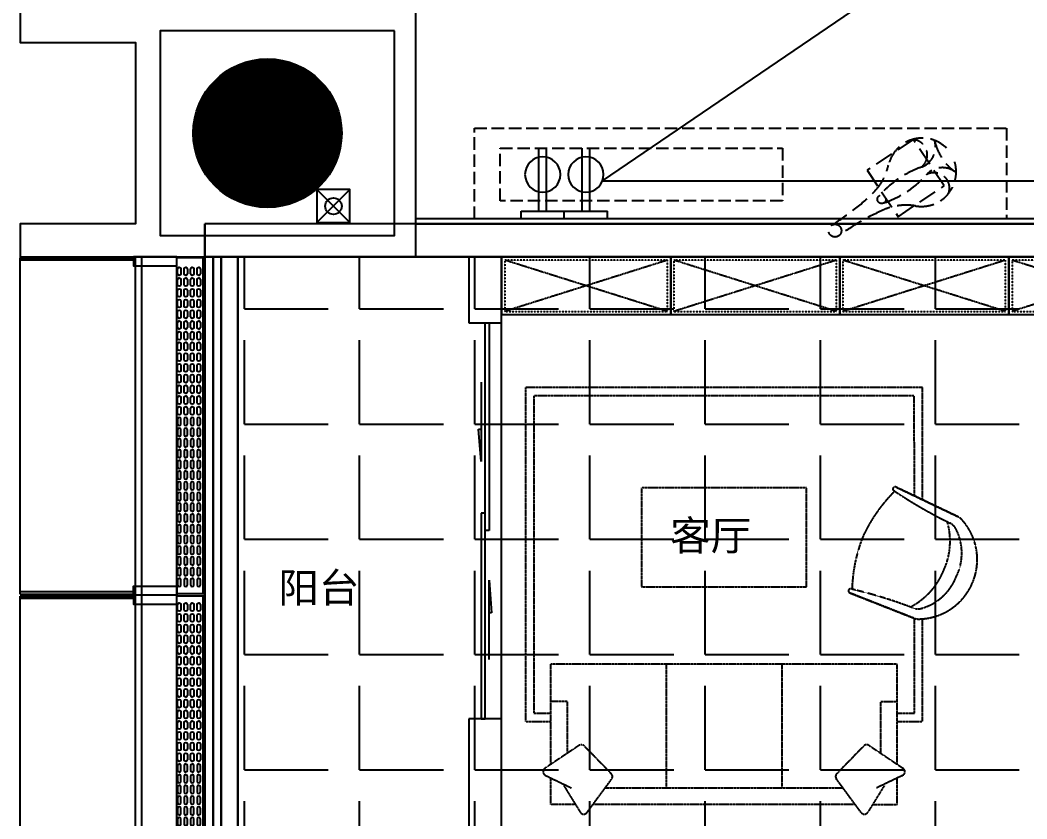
# Model space of a CAD drawing. Extents: x -284868 to 304789, y -137694 to 137894.
# Drawn here: x 56470 to 62575, y 8602 to 13442 of the extents above; entities that cross this region are included whole.
import ezdxf
from ezdxf.enums import TextEntityAlignment as Align

# ---------------------------------------------------------------- set-up
doc = ezdxf.new("R2010")
doc.units = 0
for name, pattern in [('AX-COMP140B-Fur$0$AX-COMP140B-Fur$0$DASH', [0.35, 0.25, -0.1]), ('D-105T-4P家具$0$DASH', [0.35, 0.25, -0.1]), ('DASH', [0.35, 0.25, -0.1])]:
    doc.linetypes.add(name, pattern=pattern)
doc.layers.get('0').update_dxf_attribs({"linetype": 'CONTINUOUS'})
for name, color, linetype in [('0-墙', 4, 'CONTINUOUS'), ('0-底图', 251, 'CONTINUOUS'), ('0-建筑外轮廓', 8, 'CONTINUOUS'), ('0-建筑柱体', 251, 'CONTINUOUS'), ('0-消防栓(给排水)', 9, 'CONTINUOUS'), ('0-窗', 11, 'CONTINUOUS'), ('0-非设计区域', 251, 'CONTINUOUS'), ('EM-插座', 240, 'CONTINUOUS'), ('F-地漏', 8, 'CONTINUOUS'), ('P-完成面', 42, 'CONTINUOUS'), ('P-平面家具', 3, 'CONTINUOUS'), ('P-平面栏杆', 3, 'CONTINUOUS'), ('WIRE-照明', 130, 'CONTINUOUS')]:
    doc.layers.add(name, color=color, linetype=linetype)
doc.styles.add('20091229Typical Floor GP$0$宋体', font='', dxfattribs={"height": 2.5})
doc.styles.add('_TCH_DYN', font='')
doc.styles.get('20091229Typical Floor GP$0$宋体').set_extended_font_data('SimSun')
doc.styles.get('_TCH_DYN').set_extended_font_data('SimSun')

# ---------------------------------------------------------------- blocks, each defined once
blk = doc.blocks.new('1010111110000000001000000011D-105T-4P家具$0$三人沙发202')
at = {"linetype": 'D-105T-4P家具$0$DASH'}
for p, q in [((-2350.1, 2287.1), (-2426.3, 2128.3)), ((-2168.9, 2084.2), (-2307.4, 2291.1)), ((-1901.3, 2154), (-1901.3, 2254)), ((-2412.4, 2175.3), (-2573, 2076.1)), ((-2575.4, 2035.3), (-2372.9, 1886)), ((-2339.9, 1887.7), (-2171.6, 2051.4)), ((-1676.3, 1554), (-2426.3, 1554)), ((-1676.3, 854), (-2426.3, 854)), ((-2575.4, 372.7), (-2372.9, 522)), ((-2339.9, 520.3), (-2171.6, 356.6)), ((-1245, 439.1), (-1396.8, 53.9)), ((-1396.8, 53.9), (-1245, 439.1)), ((-2412.4, 232.7), (-2573, 331.8)), ((-2168.9, 323.8), (-2307.4, 116.8)), ((-2350.1, 120.8), (-2426.3, 279.7)), ((-1901.3, 254), (-1901.3, 154)), ((-603.2, 159.6), (-781.8, -213.8)), ((-781.8, -213.8), (-603.2, 159.6))]:
    blk.add_line(p, q, dxfattribs=at)
for points in [[(-679.6, 0), (0, 0), (0, 2408), (-2023, 2408), (-2023, 2254)], [(-655.7, 50), (-50, 50), (-50, 2358), (-1973, 2358), (-1973, 2254)], [(-2526.3, 2105), (-2526.3, 2254), (-2366, 2254)], [(-2285, 154), (-1676.3, 154), (-1676.3, 2254)], [(-2285, 2254), (-1676.3, 2254)], [(-2215.6, 2154), (-1901.3, 2154)], [(-2526.3, 408.9), (-2526.3, 1996.4)], [(-2426.3, 1925.4), (-2426.3, 482.6)], [(-2426.3, 1925.4), (-2426.3, 1917.1)], [(-2526.3, 303), (-2526.3, 154), (-2366, 154)], [(-2215.6, 254), (-1901.3, 254)], [(-2023, 154), (-2023, 0), (-1401.2, 0)], [(-1973, 154), (-1973, 50), (-1398.2, 50)]]:
    blk.add_lwpolyline(points, dxfattribs=at)
blk.add_lwpolyline([(-1207.3, 704), (-607.3, 704), (-607.3, 1704), (-1207.3, 1704)], close=True, dxfattribs=at)
for centre, radius, start, end in [((-2327.5, 2276.3), 25, 36.42811, 154.35176), ((-2559.9, 2054.9), 25, 121.69157, 231.60058), ((-2189, 2069.3), 25, 314.19901, 36.42811), ((-2357.4, 1905.6), 25, 231.60058, 314.19901), ((-2357.4, 502.4), 25, 45.80099, 128.39942), ((-4070.3, 1101.5), 2927.2, 339.08629, 346.69197), ((-1232, 436.3), 13.4, 320.18844, 167.85551), ((-1247.7, -501), 929.1, 67.87859, 88.39201), ((-2559.9, 353.1), 25, 128.39942, 238.30843), ((-2189, 338.6), 25, 323.57189, 45.80099), ((-1289.6, -482.8), 929.1, 44.54871, 65.06213), ((1806.3, -1457.4), 2927.2, 146.24875, 153.85443), ((-614.2, 167.3), 13.4, 325.08521, 172.75228), ((-2327.5, 131.7), 25, 205.64824, 323.57189), ((-951.6, 265), 422.6, 206.73964, 248.02835), ((-1324.2, 25.1), 78.1, 158.29707, 180.77692), ((-1324.2, 25.1), 78.1, 158.29707, 180.77692), ((-1041.9, 28.9), 360.4, 180.77692, 246.47036), ((-1262.9, 28.9), 78.1, 159.19037, 191.64839), ((-1027.9, 95.4), 322.2, 194.79485, 248.90296), ((-930.6, 255.8), 422.6, 244.91238, 286.20108), ((-891.4, -132.9), 78.1, 301.29234, 333.75036), ((-1041.9, 28.9), 360.4, 246.47036, 312.1638), ((-1002.8, 84.5), 322.2, 244.03776, 298.14588), ((-852.4, -180.4), 78.1, 312.1638, 334.64365), ((-852.4, -180.4), 78.1, 312.1638, 334.64365)]:
    blk.add_arc(centre, radius, start, end, dxfattribs=at)
blk = doc.blocks.new('*U104')
at = {"linetype": 'AX-COMP140B-Fur$0$AX-COMP140B-Fur$0$DASH', "ltscale": 0.2}
for p, q in [((20, -330), (1005, -20)), ((20, -20), (1005, -330)), ((1045, -330), (2030, -20)), ((1045, -20), (2030, -330)), ((2070, -330), (3055, -20)), ((2070, -20), (3055, -330)), ((3095, -330), (4080, -20)), ((3095, -20), (4080, -330))]:
    blk.add_line(p, q, dxfattribs=at)
for points in [[(0, 0), (1025, 0), (1025, -350), (0, -350)], [(1025, 0), (2050, 0), (2050, -350), (1025, -350)], [(2050, 0), (3075, 0), (3075, -350), (2050, -350)], [(3075, 0), (4100, 0), (4100, -350), (3075, -350)]]:
    blk.add_lwpolyline(points, close=True)
for points in [[(20, -20), (1005, -20), (1005, -330), (20, -330)], [(1045, -20), (2030, -20), (2030, -330), (1045, -330)], [(2070, -20), (3055, -20), (3055, -330), (2070, -330)], [(3095, -20), (4080, -20), (4080, -330), (3095, -330)]]:
    blk.add_lwpolyline(points, close=True, dxfattribs=at)
blk = doc.blocks.new('1$DorLib2D$00000131')
at = {"linetype": 'Continuous'}
for p, q in [((0.15, 0.125), (0.2319, 0.1973)), ((0.2319, 0.1973), (0.2319, 0.125)), ((-0.5, 0.125), (-0.5, 0)), ((0.0192, 0.125), (-0.5, 0.125)), ((0.0192, 0), (0.0192, 0.125)), ((0.35, 0.125), (0.15, 0.125)), ((-0.5, 0), (0.0192, 0)), ((-0.024, 0), (0.5, 0)), ((-0.024, -0.125), (-0.024, 0)), ((0.5, 0), (0.5, -0.125)), ((-0.35, -0.125), (-0.15, -0.125)), ((-0.2319, -0.1973), (-0.2319, -0.125)), ((-0.15, -0.125), (-0.2319, -0.1973)), ((0.5, -0.125), (-0.024, -0.125))]:
    blk.add_line(p, q, dxfattribs=at)
blk = doc.blocks.new('FFFFFFFFHGFH')
for p, q in [((380205, 186109.7), (378505, 186109.7)), ((378505, 185909.7), (378505, 186109.7)), ((389355, 186109.7), (380205, 186109.7)), ((380105, 185909.7), (378505, 185909.7)), ((380105, 185909.7), (380105, 185509.7)), ((380305, 185509.7), (380305, 185909.7)), ((389155, 185909.7), (380305, 185909.7)), ((380105, 185509.7), (380305, 185509.7)), ((380305, 183109.7, 0), (380305, 185509.7, 0)), ((380305, 183109.7), (380105, 183109.7)), ((380105, 183109.7), (380105, 182409.7)), ((380305, 182309.7), (380305, 183109.7))]:
    blk.add_line(p, q)
at = {"elevation": 0}
for points in [[(378505, 186109.7), (378505, 182209.7), (379705, 182209.7)], [(378555, 185909.7), (378555, 182259.7), (379705, 182259.7)], [(378605, 185909.7), (378605, 182309.7), (379705, 182309.7)], [(378705, 185909.7), (378705, 182409.7), (379705, 182409.7)]]:
    blk.add_lwpolyline(points, dxfattribs=at)
at = {"xscale": -0.9999999999999998, "rotation": 359.9994105889658}
blk.add_blockref('*U104', (384405, 185909.7), dxfattribs=at)
at = {"xscale": 2400, "yscale": 200, "zscale": 2400, "rotation": 89.99999991303406}
blk.add_blockref('1$DorLib2D$00000131', (380205, 184309.7), dxfattribs=at)
at = {"extrusion": (-4.57407e-09, 1.71017e-09, 1), "rotation": 90.00018049539152}
blk.add_blockref('1010111110000000001000000011D-105T-4P家具$0$三人沙发202', (382857.6, 185117.3, 0), dxfattribs=at)
at = {"style": '_TCH_DYN'}
for s, p in [('客厅', (381818, 184077.1, 0)), ('阳台', (379442.3, 183760.6, 0))]:
    blk.add_text(s, height=180, dxfattribs=at).set_placement(p, align=Align.BOTTOM_RIGHT)
blk = doc.blocks.new('_YZH')
at = {"const_width": 0.5}
blk.add_lwpolyline([(-0.25, 0, 1), (0.25, 0, 1)], format="xyb", close=True, dxfattribs=at)
at = {"color": 4}
blk.add_circle((0, 0), 0.5, dxfattribs=at)
blk = doc.blocks.new('sgASGHHHH')
at = {"xscale": 900, "yscale": 900, "zscale": 900}
blk.add_blockref('_YZH', (-119845.8, -889674), dxfattribs=at)
blk = doc.blocks.new('A$C3B8026B3')
for p, q in [((949.5, 45455), (949.5, 47395)), ((949.5, 43355), (949.5, 45345))]:
    blk.add_line(p, q)
at = {"elevation": 0}
for points in [[(0, 47444), (688, 47444), (688, 47429.5), (0, 47429.5)], [(0, 45406), (688, 45406), (688, 45420.5), (0, 45420.5)], [(0, 45394), (688, 45394), (688, 45379.5), (0, 45379.5)]]:
    blk.add_lwpolyline(points, dxfattribs=at)
for points in [[(0, 45406), (0, 47444)], [(700, 45400), (700, 47450)], [(737.5, 45400), (737.5, 47450)], [(0, 43306), (0, 45394)], [(700, 43300), (700, 45400)], [(737.5, 43300), (737.5, 45400)]]:
    blk.add_lwpolyline(points)
for points in [[(688, 47450), (688, 47395), (949.5, 47395), (949.5, 47450)], [(688, 45400), (688, 45455), (949.5, 45455), (949.5, 45400)], [(688, 45400), (688, 45345), (949.5, 45345), (949.5, 45400)]]:
    blk.add_lwpolyline(points, close=True)
blk = doc.blocks.new('A$C770634BF')
at = {"layer": '0-建筑外轮廓', "color": 42}
blk.add_lwpolyline([(750, -3950), (-1650, -3950), (-1650, -4150), (-950, -4150), (-950, -5250), (-1650, -5250), (-1650, -5450), (750, -5450)], close=True, dxfattribs=at)
at = {"layer": '0-建筑外轮廓', "color": 251}
blk.add_lwpolyline([(620, -4080), (-800, -4080), (-800, -5320), (620, -5320)], close=True, dxfattribs=at)
blk = doc.blocks.new('LT-BLK-20221201170113', base_point=(81437.4, -6378.6))
for p, q in [((79349.4, -6218.5, 0), (81437.4, -6218.5)), ((79349.4, -6220.7, 0), (81437.4, -6220.7))]:
    blk.add_line(p, q)
blk.add_lwpolyline([(79349.4, -6208.1), (81437.4, -6208.1), (81437.4, -6378.6), (79349.4, -6378.6)], close=True)
for points in [[(79403.4, -6235), (79433.4, -6235, -1), (79433.4, -6255), (79403.4, -6255, -0.999999)], [(79403.4, -6274.4), (79433.4, -6274.4, -1), (79433.4, -6294.4), (79403.4, -6294.4, -0.999999)], [(79468.4, -6235), (79498.4, -6235, -1), (79498.4, -6255), (79468.4, -6255, -0.999999)], [(79468.4, -6274.4), (79498.4, -6274.4, -1), (79498.4, -6294.4), (79468.4, -6294.4, -0.999999)], [(79533.4, -6235), (79563.4, -6235, -1), (79563.4, -6255), (79533.4, -6255, -0.999999)], [(79533.4, -6274.4), (79563.4, -6274.4, -1), (79563.4, -6294.4), (79533.4, -6294.4, -0.999999)], [(79598.4, -6235), (79628.4, -6235, -1), (79628.4, -6255), (79598.4, -6255, -0.999999)], [(79598.4, -6274.4), (79628.4, -6274.4, -1), (79628.4, -6294.4), (79598.4, -6294.4, -0.999999)], [(79663.4, -6235), (79693.4, -6235, -1), (79693.4, -6255), (79663.4, -6255, -0.999999)], [(79663.4, -6274.4), (79693.4, -6274.4, -1), (79693.4, -6294.4), (79663.4, -6294.4, -0.999999)], [(79728.4, -6235), (79758.4, -6235, -1), (79758.4, -6255), (79728.4, -6255, -0.999999)], [(79728.4, -6274.4), (79758.4, -6274.4, -1), (79758.4, -6294.4), (79728.4, -6294.4, -0.999999)], [(79793.4, -6235), (79823.4, -6235, -1), (79823.4, -6255), (79793.4, -6255, -0.999999)], [(79793.4, -6274.4), (79823.4, -6274.4, -1), (79823.4, -6294.4), (79793.4, -6294.4, -0.999999)], [(79858.4, -6235), (79888.4, -6235, -1), (79888.4, -6255), (79858.4, -6255, -0.999999)], [(79858.4, -6274.4), (79888.4, -6274.4, -1), (79888.4, -6294.4), (79858.4, -6294.4, -0.999999)], [(79923.4, -6235), (79953.4, -6235, -1), (79953.4, -6255), (79923.4, -6255, -0.999999)], [(79923.4, -6274.4), (79953.4, -6274.4, -1), (79953.4, -6294.4), (79923.4, -6294.4, -0.999999)], [(79988.4, -6235), (80018.4, -6235, -1), (80018.4, -6255), (79988.4, -6255, -0.999999)], [(79988.4, -6274.4), (80018.4, -6274.4, -1), (80018.4, -6294.4), (79988.4, -6294.4, -0.999999)], [(80053.4, -6235), (80083.4, -6235, -1), (80083.4, -6255), (80053.4, -6255, -0.999999)], [(80053.4, -6274.4), (80083.4, -6274.4, -1), (80083.4, -6294.4), (80053.4, -6294.4, -0.999999)], [(80118.4, -6235), (80148.4, -6235, -1), (80148.4, -6255), (80118.4, -6255, -0.999999)], [(80118.4, -6274.4), (80148.4, -6274.4, -1), (80148.4, -6294.4), (80118.4, -6294.4, -0.999999)], [(80183.4, -6235), (80213.4, -6235, -1), (80213.4, -6255), (80183.4, -6255, -0.999999)], [(80183.4, -6274.4), (80213.4, -6274.4, -1), (80213.4, -6294.4), (80183.4, -6294.4, -0.999999)], [(80248.4, -6235), (80278.4, -6235, -1), (80278.4, -6255), (80248.4, -6255, -0.999999)], [(80248.4, -6274.4), (80278.4, -6274.4, -1), (80278.4, -6294.4), (80248.4, -6294.4, -0.999999)], [(80313.4, -6235), (80343.4, -6235, -1), (80343.4, -6255), (80313.4, -6255, -0.999999)], [(80313.4, -6274.4), (80343.4, -6274.4, -1), (80343.4, -6294.4), (80313.4, -6294.4, -0.999999)], [(80408.4, -6235), (80378.4, -6235, 1), (80378.4, -6255), (80408.4, -6255, 0.999999)], [(80408.4, -6274.4), (80378.4, -6274.4, 1), (80378.4, -6294.4), (80408.4, -6294.4, 0.999999)], [(80473.4, -6235), (80443.4, -6235, 1), (80443.4, -6255), (80473.4, -6255, 0.999999)], [(80473.4, -6274.4), (80443.4, -6274.4, 1), (80443.4, -6294.4), (80473.4, -6294.4, 0.999999)], [(80538.4, -6235), (80508.4, -6235, 1), (80508.4, -6255), (80538.4, -6255, 0.999999)], [(80538.4, -6274.4), (80508.4, -6274.4, 1), (80508.4, -6294.4), (80538.4, -6294.4, 0.999999)], [(80603.4, -6235), (80573.4, -6235, 1), (80573.4, -6255), (80603.4, -6255, 0.999999)], [(80603.4, -6274.4), (80573.4, -6274.4, 1), (80573.4, -6294.4), (80603.4, -6294.4, 0.999999)], [(80668.4, -6235), (80638.4, -6235, 1), (80638.4, -6255), (80668.4, -6255, 0.999999)], [(80668.4, -6274.4), (80638.4, -6274.4, 1), (80638.4, -6294.4), (80668.4, -6294.4, 0.999999)], [(80733.4, -6235), (80703.4, -6235, 1), (80703.4, -6255), (80733.4, -6255, 0.999999)], [(80733.4, -6274.4), (80703.4, -6274.4, 1), (80703.4, -6294.4), (80733.4, -6294.4, 0.999999)], [(80798.4, -6235), (80768.4, -6235, 1), (80768.4, -6255), (80798.4, -6255, 0.999999)], [(80798.4, -6274.4), (80768.4, -6274.4, 1), (80768.4, -6294.4), (80798.4, -6294.4, 0.999999)], [(80863.4, -6235), (80833.4, -6235, 1), (80833.4, -6255), (80863.4, -6255, 0.999999)], [(80863.4, -6274.4), (80833.4, -6274.4, 1), (80833.4, -6294.4), (80863.4, -6294.4, 0.999999)], [(80928.4, -6235), (80898.4, -6235, 1), (80898.4, -6255), (80928.4, -6255, 0.999999)], [(80928.4, -6274.4), (80898.4, -6274.4, 1), (80898.4, -6294.4), (80928.4, -6294.4, 0.999999)], [(80993.4, -6235), (80963.4, -6235, 1), (80963.4, -6255), (80993.4, -6255, 0.999999)], [(80993.4, -6274.4), (80963.4, -6274.4, 1), (80963.4, -6294.4), (80993.4, -6294.4, 0.999999)], [(81058.4, -6235), (81028.4, -6235, 1), (81028.4, -6255), (81058.4, -6255, 0.999999)], [(81058.4, -6274.4), (81028.4, -6274.4, 1), (81028.4, -6294.4), (81058.4, -6294.4, 0.999999)], [(81123.4, -6235), (81093.4, -6235, 1), (81093.4, -6255), (81123.4, -6255, 0.999999)], [(81123.4, -6274.4), (81093.4, -6274.4, 1), (81093.4, -6294.4), (81123.4, -6294.4, 0.999999)], [(81188.4, -6235), (81158.4, -6235, 1), (81158.4, -6255), (81188.4, -6255, 0.999999)], [(81188.4, -6274.4), (81158.4, -6274.4, 1), (81158.4, -6294.4), (81188.4, -6294.4, 0.999999)], [(81253.4, -6235), (81223.4, -6235, 1), (81223.4, -6255), (81253.4, -6255, 0.999999)], [(81253.4, -6274.4), (81223.4, -6274.4, 1), (81223.4, -6294.4), (81253.4, -6294.4, 0.999999)], [(81318.4, -6235), (81288.4, -6235, 1), (81288.4, -6255), (81318.4, -6255, 0.999999)], [(81318.4, -6274.4), (81288.4, -6274.4, 1), (81288.4, -6294.4), (81318.4, -6294.4, 0.999999)], [(81383.4, -6235), (81353.4, -6235, 1), (81353.4, -6255), (81383.4, -6255, 0.999999)], [(81383.4, -6274.4), (81353.4, -6274.4, 1), (81353.4, -6294.4), (81383.4, -6294.4, 0.999999)], [(79403.4, -6313.8), (79433.4, -6313.8, -1), (79433.4, -6333.8), (79403.4, -6333.8, -0.999999)], [(79468.4, -6313.8), (79498.4, -6313.8, -1), (79498.4, -6333.8), (79468.4, -6333.8, -0.999999)], [(79533.4, -6313.8), (79563.4, -6313.8, -1), (79563.4, -6333.8), (79533.4, -6333.8, -0.999999)], [(79598.4, -6313.8), (79628.4, -6313.8, -1), (79628.4, -6333.8), (79598.4, -6333.8, -0.999999)], [(79663.4, -6313.8), (79693.4, -6313.8, -1), (79693.4, -6333.8), (79663.4, -6333.8, -0.999999)], [(79728.4, -6313.8), (79758.4, -6313.8, -1), (79758.4, -6333.8), (79728.4, -6333.8, -0.999999)], [(79793.4, -6313.8), (79823.4, -6313.8, -1), (79823.4, -6333.8), (79793.4, -6333.8, -0.999999)], [(79858.4, -6313.8), (79888.4, -6313.8, -1), (79888.4, -6333.8), (79858.4, -6333.8, -0.999999)], [(79923.4, -6313.8), (79953.4, -6313.8, -1), (79953.4, -6333.8), (79923.4, -6333.8, -0.999999)], [(79988.4, -6313.8), (80018.4, -6313.8, -1), (80018.4, -6333.8), (79988.4, -6333.8, -0.999999)], [(80053.4, -6313.8), (80083.4, -6313.8, -1), (80083.4, -6333.8), (80053.4, -6333.8, -0.999999)], [(80118.4, -6313.8), (80148.4, -6313.8, -1), (80148.4, -6333.8), (80118.4, -6333.8, -0.999999)], [(80183.4, -6313.8), (80213.4, -6313.8, -1), (80213.4, -6333.8), (80183.4, -6333.8, -0.999999)], [(80248.4, -6313.8), (80278.4, -6313.8, -1), (80278.4, -6333.8), (80248.4, -6333.8, -0.999999)], [(80313.4, -6313.8), (80343.4, -6313.8, -1), (80343.4, -6333.8), (80313.4, -6333.8, -0.999999)], [(80408.4, -6313.8), (80378.4, -6313.8, 1), (80378.4, -6333.8), (80408.4, -6333.8, 0.999999)], [(80473.4, -6313.8), (80443.4, -6313.8, 1), (80443.4, -6333.8), (80473.4, -6333.8, 0.999999)], [(80538.4, -6313.8), (80508.4, -6313.8, 1), (80508.4, -6333.8), (80538.4, -6333.8, 0.999999)], [(80603.4, -6313.8), (80573.4, -6313.8, 1), (80573.4, -6333.8), (80603.4, -6333.8, 0.999999)], [(80668.4, -6313.8), (80638.4, -6313.8, 1), (80638.4, -6333.8), (80668.4, -6333.8, 0.999999)], [(80733.4, -6313.8), (80703.4, -6313.8, 1), (80703.4, -6333.8), (80733.4, -6333.8, 0.999999)], [(80798.4, -6313.8), (80768.4, -6313.8, 1), (80768.4, -6333.8), (80798.4, -6333.8, 0.999999)], [(80863.4, -6313.8), (80833.4, -6313.8, 1), (80833.4, -6333.8), (80863.4, -6333.8, 0.999999)], [(80928.4, -6313.8), (80898.4, -6313.8, 1), (80898.4, -6333.8), (80928.4, -6333.8, 0.999999)], [(80993.4, -6313.8), (80963.4, -6313.8, 1), (80963.4, -6333.8), (80993.4, -6333.8, 0.999999)], [(81058.4, -6313.8), (81028.4, -6313.8, 1), (81028.4, -6333.8), (81058.4, -6333.8, 0.999999)], [(81123.4, -6313.8), (81093.4, -6313.8, 1), (81093.4, -6333.8), (81123.4, -6333.8, 0.999999)], [(81188.4, -6313.8), (81158.4, -6313.8, 1), (81158.4, -6333.8), (81188.4, -6333.8, 0.999999)], [(81253.4, -6313.8), (81223.4, -6313.8, 1), (81223.4, -6333.8), (81253.4, -6333.8, 0.999999)], [(81318.4, -6313.8), (81288.4, -6313.8, 1), (81288.4, -6333.8), (81318.4, -6333.8, 0.999999)], [(81383.4, -6313.8), (81353.4, -6313.8, 1), (81353.4, -6333.8), (81383.4, -6333.8, 0.999999)], [(79403.4, -6353.1), (79433.4, -6353.1, -1), (79433.4, -6373.1), (79403.4, -6373.1, -0.999999)], [(79468.4, -6353.1), (79498.4, -6353.1, -1), (79498.4, -6373.1), (79468.4, -6373.1, -0.999999)], [(79533.4, -6353.1), (79563.4, -6353.1, -1), (79563.4, -6373.1), (79533.4, -6373.1, -0.999999)], [(79598.4, -6353.1), (79628.4, -6353.1, -1), (79628.4, -6373.1), (79598.4, -6373.1, -0.999999)], [(79663.4, -6353.1), (79693.4, -6353.1, -1), (79693.4, -6373.1), (79663.4, -6373.1, -0.999999)], [(79728.4, -6353.1), (79758.4, -6353.1, -1), (79758.4, -6373.1), (79728.4, -6373.1, -0.999999)], [(79793.4, -6353.1), (79823.4, -6353.1, -1), (79823.4, -6373.1), (79793.4, -6373.1, -0.999999)], [(79858.4, -6353.1), (79888.4, -6353.1, -1), (79888.4, -6373.1), (79858.4, -6373.1, -0.999999)], [(79923.4, -6353.1), (79953.4, -6353.1, -1), (79953.4, -6373.1), (79923.4, -6373.1, -0.999999)], [(79988.4, -6353.1), (80018.4, -6353.1, -1), (80018.4, -6373.1), (79988.4, -6373.1, -0.999999)], [(80053.4, -6353.1), (80083.4, -6353.1, -1), (80083.4, -6373.1), (80053.4, -6373.1, -0.999999)], [(80118.4, -6353.1), (80148.4, -6353.1, -1), (80148.4, -6373.1), (80118.4, -6373.1, -0.999999)], [(80183.4, -6353.1), (80213.4, -6353.1, -1), (80213.4, -6373.1), (80183.4, -6373.1, -0.999999)], [(80248.4, -6353.1), (80278.4, -6353.1, -1), (80278.4, -6373.1), (80248.4, -6373.1, -0.999999)], [(80313.4, -6353.1), (80343.4, -6353.1, -1), (80343.4, -6373.1), (80313.4, -6373.1, -0.999999)], [(80408.4, -6353.1), (80378.4, -6353.1, 1), (80378.4, -6373.1), (80408.4, -6373.1, 0.999999)], [(80473.4, -6353.1), (80443.4, -6353.1, 1), (80443.4, -6373.1), (80473.4, -6373.1, 0.999999)], [(80538.4, -6353.1), (80508.4, -6353.1, 1), (80508.4, -6373.1), (80538.4, -6373.1, 0.999999)], [(80603.4, -6353.1), (80573.4, -6353.1, 1), (80573.4, -6373.1), (80603.4, -6373.1, 0.999999)], [(80668.4, -6353.1), (80638.4, -6353.1, 1), (80638.4, -6373.1), (80668.4, -6373.1, 0.999999)], [(80733.4, -6353.1), (80703.4, -6353.1, 1), (80703.4, -6373.1), (80733.4, -6373.1, 0.999999)], [(80798.4, -6353.1), (80768.4, -6353.1, 1), (80768.4, -6373.1), (80798.4, -6373.1, 0.999999)], [(80863.4, -6353.1), (80833.4, -6353.1, 1), (80833.4, -6373.1), (80863.4, -6373.1, 0.999999)], [(80928.4, -6353.1), (80898.4, -6353.1, 1), (80898.4, -6373.1), (80928.4, -6373.1, 0.999999)], [(80993.4, -6353.1), (80963.4, -6353.1, 1), (80963.4, -6373.1), (80993.4, -6373.1, 0.999999)], [(81058.4, -6353.1), (81028.4, -6353.1, 1), (81028.4, -6373.1), (81058.4, -6373.1, 0.999999)], [(81123.4, -6353.1), (81093.4, -6353.1, 1), (81093.4, -6373.1), (81123.4, -6373.1, 0.999999)], [(81188.4, -6353.1), (81158.4, -6353.1, 1), (81158.4, -6373.1), (81188.4, -6373.1, 0.999999)], [(81253.4, -6353.1), (81223.4, -6353.1, 1), (81223.4, -6373.1), (81253.4, -6373.1, 0.999999)], [(81318.4, -6353.1), (81288.4, -6353.1, 1), (81288.4, -6373.1), (81318.4, -6373.1, 0.999999)], [(81383.4, -6353.1), (81353.4, -6353.1, 1), (81353.4, -6373.1), (81383.4, -6373.1, 0.999999)]]:
    blk.add_lwpolyline(points, format="xyb", close=True)
blk = doc.blocks.new('A$C678165FB')
for p, q in [((-36642.5, 45793.9, 0), (-36642.5, 43755.9)), ((-36640.4, 45793.9, 0), (-36640.4, 43755.9))]:
    blk.add_line(p, q)
blk.add_lwpolyline([(-36630, 45793.9), (-36630, 43755.9), (-36800.5, 43755.9), (-36800.5, 45793.9)], close=True)
blk.add_lwpolyline([(-36630.5, 45800), (-36630.5, 33300)])
for points in [[(-36775, 45724.9), (-36775, 45694.9, -1), (-36795, 45694.9), (-36795, 45724.9, -0.999999)], [(-36735.6, 45724.9), (-36735.6, 45694.9, -1), (-36755.6, 45694.9), (-36755.6, 45724.9, -0.999999)], [(-36696.3, 45724.9), (-36696.3, 45694.9, -1), (-36716.3, 45694.9), (-36716.3, 45724.9, -0.999999)], [(-36656.9, 45724.9), (-36656.9, 45694.9, -1), (-36676.9, 45694.9), (-36676.9, 45724.9, -0.999999)], [(-36775, 45659.9), (-36775, 45629.9, -1), (-36795, 45629.9), (-36795, 45659.9, -0.999999)], [(-36735.6, 45659.9), (-36735.6, 45629.9, -1), (-36755.6, 45629.9), (-36755.6, 45659.9, -0.999999)], [(-36696.3, 45659.9), (-36696.3, 45629.9, -1), (-36716.3, 45629.9), (-36716.3, 45659.9, -0.999999)], [(-36656.9, 45659.9), (-36656.9, 45629.9, -1), (-36676.9, 45629.9), (-36676.9, 45659.9, -0.999999)], [(-36775, 45594.9), (-36775, 45564.9, -1), (-36795, 45564.9), (-36795, 45594.9, -0.999999)], [(-36735.6, 45594.9), (-36735.6, 45564.9, -1), (-36755.6, 45564.9), (-36755.6, 45594.9, -0.999999)], [(-36696.3, 45594.9), (-36696.3, 45564.9, -1), (-36716.3, 45564.9), (-36716.3, 45594.9, -0.999999)], [(-36656.9, 45594.9), (-36656.9, 45564.9, -1), (-36676.9, 45564.9), (-36676.9, 45594.9, -0.999999)], [(-36775, 45529.9), (-36775, 45499.9, -1), (-36795, 45499.9), (-36795, 45529.9, -0.999999)], [(-36735.6, 45529.9), (-36735.6, 45499.9, -1), (-36755.6, 45499.9), (-36755.6, 45529.9, -0.999999)], [(-36696.3, 45529.9), (-36696.3, 45499.9, -1), (-36716.3, 45499.9), (-36716.3, 45529.9, -0.999999)], [(-36656.9, 45529.9), (-36656.9, 45499.9, -1), (-36676.9, 45499.9), (-36676.9, 45529.9, -0.999999)], [(-36775, 45464.9), (-36775, 45434.9, -1), (-36795, 45434.9), (-36795, 45464.9, -0.999999)], [(-36735.6, 45464.9), (-36735.6, 45434.9, -1), (-36755.6, 45434.9), (-36755.6, 45464.9, -0.999999)], [(-36696.3, 45464.9), (-36696.3, 45434.9, -1), (-36716.3, 45434.9), (-36716.3, 45464.9, -0.999999)], [(-36656.9, 45464.9), (-36656.9, 45434.9, -1), (-36676.9, 45434.9), (-36676.9, 45464.9, -0.999999)], [(-36775, 45399.9), (-36775, 45369.9, -1), (-36795, 45369.9), (-36795, 45399.9, -0.999999)], [(-36735.6, 45399.9), (-36735.6, 45369.9, -1), (-36755.6, 45369.9), (-36755.6, 45399.9, -0.999999)], [(-36696.3, 45399.9), (-36696.3, 45369.9, -1), (-36716.3, 45369.9), (-36716.3, 45399.9, -0.999999)], [(-36656.9, 45399.9), (-36656.9, 45369.9, -1), (-36676.9, 45369.9), (-36676.9, 45399.9, -0.999999)], [(-36775, 45334.9), (-36775, 45304.9, -1), (-36795, 45304.9), (-36795, 45334.9, -0.999999)], [(-36735.6, 45334.9), (-36735.6, 45304.9, -1), (-36755.6, 45304.9), (-36755.6, 45334.9, -0.999999)], [(-36696.3, 45334.9), (-36696.3, 45304.9, -1), (-36716.3, 45304.9), (-36716.3, 45334.9, -0.999999)], [(-36656.9, 45334.9), (-36656.9, 45304.9, -1), (-36676.9, 45304.9), (-36676.9, 45334.9, -0.999999)], [(-36775, 45269.9), (-36775, 45239.9, -1), (-36795, 45239.9), (-36795, 45269.9, -0.999999)], [(-36735.6, 45269.9), (-36735.6, 45239.9, -1), (-36755.6, 45239.9), (-36755.6, 45269.9, -0.999999)], [(-36696.3, 45269.9), (-36696.3, 45239.9, -1), (-36716.3, 45239.9), (-36716.3, 45269.9, -0.999999)], [(-36656.9, 45269.9), (-36656.9, 45239.9, -1), (-36676.9, 45239.9), (-36676.9, 45269.9, -0.999999)], [(-36775, 45204.9), (-36775, 45174.9, -1), (-36795, 45174.9), (-36795, 45204.9, -0.999999)], [(-36735.6, 45204.9), (-36735.6, 45174.9, -1), (-36755.6, 45174.9), (-36755.6, 45204.9, -0.999999)], [(-36696.3, 45204.9), (-36696.3, 45174.9, -1), (-36716.3, 45174.9), (-36716.3, 45204.9, -0.999999)], [(-36656.9, 45204.9), (-36656.9, 45174.9, -1), (-36676.9, 45174.9), (-36676.9, 45204.9, -0.999999)], [(-36775, 45139.9), (-36775, 45109.9, -1), (-36795, 45109.9), (-36795, 45139.9, -0.999999)], [(-36735.6, 45139.9), (-36735.6, 45109.9, -1), (-36755.6, 45109.9), (-36755.6, 45139.9, -0.999999)], [(-36696.3, 45139.9), (-36696.3, 45109.9, -1), (-36716.3, 45109.9), (-36716.3, 45139.9, -0.999999)], [(-36656.9, 45139.9), (-36656.9, 45109.9, -1), (-36676.9, 45109.9), (-36676.9, 45139.9, -0.999999)], [(-36775, 45074.9), (-36775, 45044.9, -1), (-36795, 45044.9), (-36795, 45074.9, -0.999999)], [(-36735.6, 45074.9), (-36735.6, 45044.9, -1), (-36755.6, 45044.9), (-36755.6, 45074.9, -0.999999)], [(-36696.3, 45074.9), (-36696.3, 45044.9, -1), (-36716.3, 45044.9), (-36716.3, 45074.9, -0.999999)], [(-36656.9, 45074.9), (-36656.9, 45044.9, -1), (-36676.9, 45044.9), (-36676.9, 45074.9, -0.999999)], [(-36775, 45009.9), (-36775, 44979.9, -1), (-36795, 44979.9), (-36795, 45009.9, -0.999999)], [(-36735.6, 45009.9), (-36735.6, 44979.9, -1), (-36755.6, 44979.9), (-36755.6, 45009.9, -0.999999)], [(-36696.3, 45009.9), (-36696.3, 44979.9, -1), (-36716.3, 44979.9), (-36716.3, 45009.9, -0.999999)], [(-36656.9, 45009.9), (-36656.9, 44979.9, -1), (-36676.9, 44979.9), (-36676.9, 45009.9, -0.999999)], [(-36775, 44944.9), (-36775, 44914.9, -1), (-36795, 44914.9), (-36795, 44944.9, -0.999999)], [(-36735.6, 44944.9), (-36735.6, 44914.9, -1), (-36755.6, 44914.9), (-36755.6, 44944.9, -0.999999)], [(-36696.3, 44944.9), (-36696.3, 44914.9, -1), (-36716.3, 44914.9), (-36716.3, 44944.9, -0.999999)], [(-36656.9, 44944.9), (-36656.9, 44914.9, -1), (-36676.9, 44914.9), (-36676.9, 44944.9, -0.999999)], [(-36775, 44879.9), (-36775, 44849.9, -1), (-36795, 44849.9), (-36795, 44879.9, -0.999999)], [(-36735.6, 44879.9), (-36735.6, 44849.9, -1), (-36755.6, 44849.9), (-36755.6, 44879.9, -0.999999)], [(-36696.3, 44879.9), (-36696.3, 44849.9, -1), (-36716.3, 44849.9), (-36716.3, 44879.9, -0.999999)], [(-36656.9, 44879.9), (-36656.9, 44849.9, -1), (-36676.9, 44849.9), (-36676.9, 44879.9, -0.999999)], [(-36775, 44784.9), (-36775, 44814.9, 1), (-36795, 44814.9), (-36795, 44784.9, 0.999999)], [(-36735.6, 44784.9), (-36735.6, 44814.9, 1), (-36755.6, 44814.9), (-36755.6, 44784.9, 0.999999)], [(-36696.3, 44784.9), (-36696.3, 44814.9, 1), (-36716.3, 44814.9), (-36716.3, 44784.9, 0.999999)], [(-36656.9, 44784.9), (-36656.9, 44814.9, 1), (-36676.9, 44814.9), (-36676.9, 44784.9, 0.999999)], [(-36775, 44719.9), (-36775, 44749.9, 1), (-36795, 44749.9), (-36795, 44719.9, 0.999999)], [(-36735.6, 44719.9), (-36735.6, 44749.9, 1), (-36755.6, 44749.9), (-36755.6, 44719.9, 0.999999)], [(-36696.3, 44719.9), (-36696.3, 44749.9, 1), (-36716.3, 44749.9), (-36716.3, 44719.9, 0.999999)], [(-36656.9, 44719.9), (-36656.9, 44749.9, 1), (-36676.9, 44749.9), (-36676.9, 44719.9, 0.999999)], [(-36775, 44654.9), (-36775, 44684.9, 1), (-36795, 44684.9), (-36795, 44654.9, 0.999999)], [(-36735.6, 44654.9), (-36735.6, 44684.9, 1), (-36755.6, 44684.9), (-36755.6, 44654.9, 0.999999)], [(-36696.3, 44654.9), (-36696.3, 44684.9, 1), (-36716.3, 44684.9), (-36716.3, 44654.9, 0.999999)], [(-36656.9, 44654.9), (-36656.9, 44684.9, 1), (-36676.9, 44684.9), (-36676.9, 44654.9, 0.999999)], [(-36775, 44589.9), (-36775, 44619.9, 1), (-36795, 44619.9), (-36795, 44589.9, 0.999999)], [(-36735.6, 44589.9), (-36735.6, 44619.9, 1), (-36755.6, 44619.9), (-36755.6, 44589.9, 0.999999)], [(-36696.3, 44589.9), (-36696.3, 44619.9, 1), (-36716.3, 44619.9), (-36716.3, 44589.9, 0.999999)], [(-36656.9, 44589.9), (-36656.9, 44619.9, 1), (-36676.9, 44619.9), (-36676.9, 44589.9, 0.999999)], [(-36775, 44524.9), (-36775, 44554.9, 1), (-36795, 44554.9), (-36795, 44524.9, 0.999999)], [(-36735.6, 44524.9), (-36735.6, 44554.9, 1), (-36755.6, 44554.9), (-36755.6, 44524.9, 0.999999)], [(-36696.3, 44524.9), (-36696.3, 44554.9, 1), (-36716.3, 44554.9), (-36716.3, 44524.9, 0.999999)], [(-36656.9, 44524.9), (-36656.9, 44554.9, 1), (-36676.9, 44554.9), (-36676.9, 44524.9, 0.999999)], [(-36775, 44459.9), (-36775, 44489.9, 1), (-36795, 44489.9), (-36795, 44459.9, 0.999999)], [(-36735.6, 44459.9), (-36735.6, 44489.9, 1), (-36755.6, 44489.9), (-36755.6, 44459.9, 0.999999)], [(-36696.3, 44459.9), (-36696.3, 44489.9, 1), (-36716.3, 44489.9), (-36716.3, 44459.9, 0.999999)], [(-36656.9, 44459.9), (-36656.9, 44489.9, 1), (-36676.9, 44489.9), (-36676.9, 44459.9, 0.999999)], [(-36775, 44394.9), (-36775, 44424.9, 1), (-36795, 44424.9), (-36795, 44394.9, 0.999999)], [(-36735.6, 44394.9), (-36735.6, 44424.9, 1), (-36755.6, 44424.9), (-36755.6, 44394.9, 0.999999)], [(-36696.3, 44394.9), (-36696.3, 44424.9, 1), (-36716.3, 44424.9), (-36716.3, 44394.9, 0.999999)], [(-36656.9, 44394.9), (-36656.9, 44424.9, 1), (-36676.9, 44424.9), (-36676.9, 44394.9, 0.999999)], [(-36775, 44329.9), (-36775, 44359.9, 1), (-36795, 44359.9), (-36795, 44329.9, 0.999999)], [(-36735.6, 44329.9), (-36735.6, 44359.9, 1), (-36755.6, 44359.9), (-36755.6, 44329.9, 0.999999)], [(-36696.3, 44329.9), (-36696.3, 44359.9, 1), (-36716.3, 44359.9), (-36716.3, 44329.9, 0.999999)], [(-36656.9, 44329.9), (-36656.9, 44359.9, 1), (-36676.9, 44359.9), (-36676.9, 44329.9, 0.999999)], [(-36775, 44264.9), (-36775, 44294.9, 1), (-36795, 44294.9), (-36795, 44264.9, 0.999999)], [(-36735.6, 44264.9), (-36735.6, 44294.9, 1), (-36755.6, 44294.9), (-36755.6, 44264.9, 0.999999)], [(-36696.3, 44264.9), (-36696.3, 44294.9, 1), (-36716.3, 44294.9), (-36716.3, 44264.9, 0.999999)], [(-36656.9, 44264.9), (-36656.9, 44294.9, 1), (-36676.9, 44294.9), (-36676.9, 44264.9, 0.999999)], [(-36775, 44199.9), (-36775, 44229.9, 1), (-36795, 44229.9), (-36795, 44199.9, 0.999999)], [(-36735.6, 44199.9), (-36735.6, 44229.9, 1), (-36755.6, 44229.9), (-36755.6, 44199.9, 0.999999)], [(-36696.3, 44199.9), (-36696.3, 44229.9, 1), (-36716.3, 44229.9), (-36716.3, 44199.9, 0.999999)], [(-36656.9, 44199.9), (-36656.9, 44229.9, 1), (-36676.9, 44229.9), (-36676.9, 44199.9, 0.999999)], [(-36775, 44134.9), (-36775, 44164.9, 1), (-36795, 44164.9), (-36795, 44134.9, 0.999999)], [(-36735.6, 44134.9), (-36735.6, 44164.9, 1), (-36755.6, 44164.9), (-36755.6, 44134.9, 0.999999)], [(-36696.3, 44134.9), (-36696.3, 44164.9, 1), (-36716.3, 44164.9), (-36716.3, 44134.9, 0.999999)], [(-36656.9, 44134.9), (-36656.9, 44164.9, 1), (-36676.9, 44164.9), (-36676.9, 44134.9, 0.999999)], [(-36775, 44069.9), (-36775, 44099.9, 1), (-36795, 44099.9), (-36795, 44069.9, 0.999999)], [(-36735.6, 44069.9), (-36735.6, 44099.9, 1), (-36755.6, 44099.9), (-36755.6, 44069.9, 0.999999)], [(-36696.3, 44069.9), (-36696.3, 44099.9, 1), (-36716.3, 44099.9), (-36716.3, 44069.9, 0.999999)], [(-36656.9, 44069.9), (-36656.9, 44099.9, 1), (-36676.9, 44099.9), (-36676.9, 44069.9, 0.999999)], [(-36775, 44004.9), (-36775, 44034.9, 1), (-36795, 44034.9), (-36795, 44004.9, 0.999999)], [(-36735.6, 44004.9), (-36735.6, 44034.9, 1), (-36755.6, 44034.9), (-36755.6, 44004.9, 0.999999)], [(-36696.3, 44004.9), (-36696.3, 44034.9, 1), (-36716.3, 44034.9), (-36716.3, 44004.9, 0.999999)], [(-36656.9, 44004.9), (-36656.9, 44034.9, 1), (-36676.9, 44034.9), (-36676.9, 44004.9, 0.999999)], [(-36775, 43939.9), (-36775, 43969.9, 1), (-36795, 43969.9), (-36795, 43939.9, 0.999999)], [(-36735.6, 43939.9), (-36735.6, 43969.9, 1), (-36755.6, 43969.9), (-36755.6, 43939.9, 0.999999)], [(-36696.3, 43939.9), (-36696.3, 43969.9, 1), (-36716.3, 43969.9), (-36716.3, 43939.9, 0.999999)], [(-36656.9, 43939.9), (-36656.9, 43969.9, 1), (-36676.9, 43969.9), (-36676.9, 43939.9, 0.999999)], [(-36775, 43874.9), (-36775, 43904.9, 1), (-36795, 43904.9), (-36795, 43874.9, 0.999999)], [(-36735.6, 43874.9), (-36735.6, 43904.9, 1), (-36755.6, 43904.9), (-36755.6, 43874.9, 0.999999)], [(-36696.3, 43874.9), (-36696.3, 43904.9, 1), (-36716.3, 43904.9), (-36716.3, 43874.9, 0.999999)], [(-36656.9, 43874.9), (-36656.9, 43904.9, 1), (-36676.9, 43904.9), (-36676.9, 43874.9, 0.999999)], [(-36775, 43809.9), (-36775, 43839.9, 1), (-36795, 43839.9), (-36795, 43809.9, 0.999999)], [(-36735.6, 43809.9), (-36735.6, 43839.9, 1), (-36755.6, 43839.9), (-36755.6, 43809.9, 0.999999)], [(-36696.3, 43809.9), (-36696.3, 43839.9, 1), (-36716.3, 43839.9), (-36716.3, 43809.9, 0.999999)], [(-36656.9, 43809.9), (-36656.9, 43839.9, 1), (-36676.9, 43839.9), (-36676.9, 43809.9, 0.999999)]]:
    blk.add_lwpolyline(points, format="xyb", close=True)
at = {"rotation": 270}
blk.add_blockref('LT-BLK-20221201170113', (-36800.5, 41655.9), dxfattribs=at)
blk = doc.blocks.new('A$C10332E08')
for p, q in [((250, 0), (0, 250)), ((250, 250), (0, 0))]:
    blk.add_line(p, q)
blk.add_lwpolyline([(0, 250), (250, 250), (250, 0), (0, 0)], close=True)
blk = doc.blocks.new('A$C2AC726D9')
blk.add_circle((250, -5145, 0), 50)
at = {"xscale": -0.8000000000000078, "yscale": 0.8000000000000078, "zscale": 0.8, "rotation": 90}
blk.add_blockref('A$C10332E08', (350, -5045, 0), dxfattribs=at)
blk = doc.blocks.new('A$C6C632178')
at = {"layer": 'P-平面家具', "color": 251, "linetype": 'DASH', "ltscale": 300}
blk.add_lwpolyline([(269.4, 42), (493.4, 42), (493.4, 267.5), (269.4, 267.5)], close=True, dxfattribs=at)
for centre, radius in [((25.8, 137.6), 25.8), ((25.8, 137.6), 25.8), ((253.1, 137.6), 17.4)]:
    blk.add_circle(centre, radius, dxfattribs=at)
for centre, radius, start, end in [((448.8, 135.2), 140, 11.6251, 133.715), ((454.4, 218.2), 62.2, 273.8559, 54.5603), ((197.2, 398.3), 224, 280.7725, 313.715), ((479.8, 240.3), 86.8, 255.8472, 343.6642), ((756.8, 137.8), 208.8, 158.0266, 201.6345), ((70.3, 1065.5), 903.2, 267.1771, 280.7725), ((358.1, -242.6), 411.2, 75.8472, 104.7945), ((70.3, -790.4), 903.2, 79.2275, 92.8229), ((197.2, -123.1), 224, 46.285, 79.2275), ((358.1, 517.7), 411.2, 255.2055, 284.1528), ((448.8, 140), 140, 226.285, 348.3749), ((479.8, 34.8), 86.8, 16.3358, 104.1528), ((454.4, 57), 62.2, 305.4397, 86.1441)]:
    blk.add_arc(centre, radius, start, end, dxfattribs=at)
blk = doc.blocks.new('20091229Typical Floor GP$0$墙身安装双插座电源接线盒')
for p, q in [((0, 43), (0, -43)), ((0, 43), (15.6, 43)), ((15.6, -43), (15.6, 43)), ((15.6, 7.8), (140.7, 7.8)), ((15.6, -7.8), (140.7, -7.8)), ((0, -43), (15.6, -43))]:
    blk.add_line(p, q)
blk.add_circle((88.3, 0), 35.2)
at = {"style": '20091229Typical Floor GP$0$宋体'}
blk.add_attdef('2', text='', height=51.6, rotation=360, dxfattribs=at).set_placement((178, 1.6), align=Align.MIDDLE)

msp = doc.modelspace()

# ---------------------------------------------------------------- hatches: boundary and pattern name
at = {"layer": '0-非设计区域', "ltscale": 3}
h = msp.add_hatch(dxfattribs=at)
h.set_pattern_fill('ANGLE', color=256, scale=100)
h.set_pattern_definition([(0, (-356380.6, 452446.1), (0, 698.5), [508, -190.5]), (90, (-356380.6, 452446.1), (-698.5, 4e-14), [508, -190.5])])
h.paths.add_polyline_path([(68240.2, 12007.3), (68240.2, 9057.3), (66040.2, 9057.3), (66040.2, 2708), (64290.2, 2708), (64290.2, 608), (63490.2, 608), (63490.2, -192), (59323.1, -192), (58990.2, 140.9), (58990.2, 8507.3), (57790.2, 8507.3), (57790.2, 12007.3)])

# ---------------------------------------------------------------- linework, layer by layer
at = {"layer": '0-墙', "ltscale": 3}
msp.add_lwpolyline([(58870.2, 12207.3), (69220.2, 12207.3), (69220.2, 12007.3), (58870.2, 12007.3)], close=True, dxfattribs=at)
at = {"layer": '0-非设计区域', "ltscale": 3}
msp.add_lwpolyline([(68240.2, 12007.3), (68240.2, 9057.3), (66040.2, 9057.3), (66040.2, 2708), (64290.2, 2708), (64290.2, 608), (63490.2, 608), (63490.2, -192), (59323.1, -192), (58990.2, 140.9), (58990.2, 8507.3), (57790.2, 8507.3), (57790.2, 12007.3)], close=True, dxfattribs=at)
at = {"layer": 'P-完成面'}
msp.add_lwpolyline([(66440.2, 12312.3), (66440.2, 12237.3), (58870.2, 12237.3)], dxfattribs=at)
at = {"layer": 'P-平面家具', "linetype": 'DASH', "ltscale": 300}
msp.add_lwpolyline([(62452.4, 12237.3), (59224.6, 12237.3), (59224.6, 12787.8), (62452.4, 12787.8)], close=True, dxfattribs=at)
at = {"layer": 'P-平面家具', "color": 251, "linetype": 'DASH', "ltscale": 300}
msp.add_lwpolyline([(61094.3, 12347.3), (59381.8, 12347.3), (59381.8, 12665.8), (61094.3, 12665.8)], close=True, dxfattribs=at)
at = {"layer": 'P-平面栏杆', "ltscale": 3}
for points in [[(58790.2, 8307.3), (57590.2, 8307.3), (57590.2, 12007.3)], [(58790.2, 8357.3), (57640.2, 8357.3), (57640.2, 12007.3)], [(58790.2, 8407.3), (57690.2, 8407.3), (57690.2, 12007.3)], [(58790.2, 8507.3), (57790.2, 8507.3), (57790.2, 12007.3)]]:
    msp.add_lwpolyline(points, dxfattribs=at)
at = {"layer": 'WIRE-照明'}
for points in [[(60001.6, 12468.5), (65812.6, 16420.1)], [(60001.6, 12468.5), (72283.3, 12468.5), (72283.3, 9758)]]:
    msp.add_lwpolyline(points, dxfattribs=at)

# ---------------------------------------------------------------- block references
at = {"color": 0}
msp.add_blockref('A$C770634BF', (58120.2, 17457.3), dxfattribs=at)
at = {"layer": '0-底图'}
msp.add_blockref('FFFFFFFFHGFH', (-320914.8, -173902.4), dxfattribs=at)
at = {"layer": '0-建筑柱体'}
msp.add_blockref('sgASGHHHH', (177816, 902431.3), dxfattribs=at)
at = {"layer": '0-消防栓(给排水)', "color": 0}
msp.add_blockref('A$C2AC726D9', (58120.2, 17459.9), dxfattribs=at)
at = {"layer": '0-窗'}
msp.add_blockref('A$C3B8026B3', (56470.2, -35442.7), dxfattribs=at)
at = {"layer": 'EM-插座', "ltscale": 5, "xscale": -3.048719071954593, "yscale": 3.048719071954593, "zscale": 3.048719071954593, "rotation": 270}
for p in [(59639.1, 12237.3), (59901.3, 12237.3)]:
    msp.add_blockref('20091229Typical Floor GP$0$墙身安装双插座电源接线盒', p, dxfattribs=at)
at = {"layer": 'F-地漏'}
msp.add_blockref('A$C678165FB', (94220.2, -33790.1), dxfattribs=at)
at = {"layer": 'P-平面家具', "linetype": 'DASH', "ltscale": 300, "xscale": 1.500000000025371, "yscale": 1.500000000025371, "zscale": 1.500000000025371, "rotation": 33.86500920770818}
msp.add_blockref('A$C6C632178', (61494.6, 11973.7, -8353.6), dxfattribs=at)

doc.saveas('drawing.dxf')
